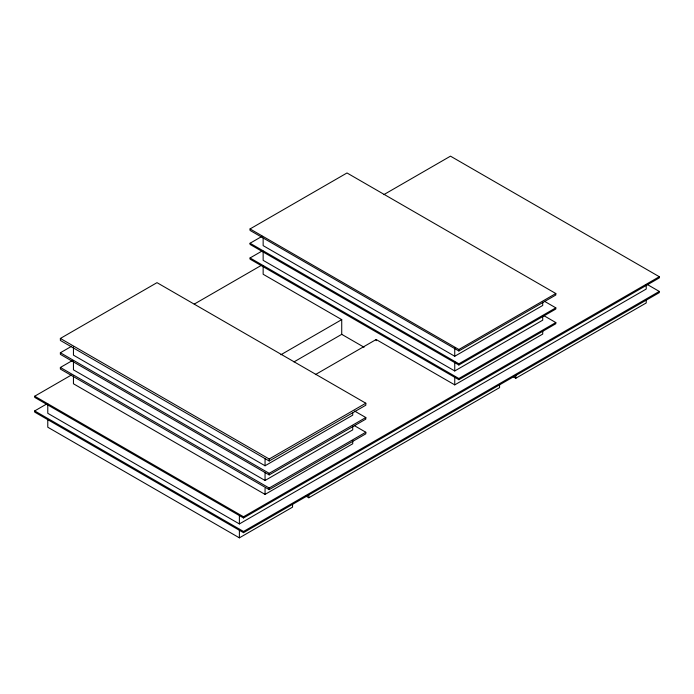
<?xml version="1.0" encoding="UTF-8"?>
<svg xmlns="http://www.w3.org/2000/svg" width="694" height="694" viewBox="0 0 694 694"><rect width="100%" height="100%" fill="white"/><g stroke="black" fill="none" stroke-linecap="round" stroke-linejoin="round"><path stroke-width="1.04" d="M60.369 338.446L157 282.658L365.816 403.214L365.816 405.209L269.185 460.998L60.369 340.442L60.369 338.446L269.185 459.012L365.816 403.214M250.057 228.933L347 172.971L555.816 293.527L555.816 295.019L458.873 350.982L250.057 230.425L250.057 228.933L458.873 349.49L555.816 293.527M354.582 411.048L365.816 417.528L365.816 419.124L269.185 474.913L60.369 354.356L60.369 352.76L71.629 346.263M544.573 301.352L555.816 307.841L555.816 309.03L458.873 365.001L250.057 244.435L250.057 243.247L262.176 236.255M354.582 425.752L365.816 432.241L365.816 433.828L269.185 489.626L60.369 369.061L60.369 367.473L72.566 360.429M543.636 315.518L555.816 322.554L555.816 323.742L458.873 379.705L250.057 259.148L250.057 257.96L262.176 250.959M383.843 194.632L450.484 156.159L659.3 276.715L659.3 277.912L243.516 517.958L34.7 397.402L34.7 396.213L71.3 375.072M194.259 304.093L260.892 265.62M647.129 284.401L659.3 291.428L659.3 292.625L243.516 532.671L34.7 412.115L34.7 410.917L46.897 403.873M280.897 354.747L341.726 319.63L341.726 334.334L293.996 361.895M315.336 374.63L376.165 339.513L454.744 384.875L542.725 334.083L542.725 330.899M73.451 346.931L73.451 355.146L265.056 465.769L352.734 415.142L352.734 413.095M263.147 238.155L263.147 245.633L454.744 356.248L542.725 305.455L542.725 302.246M60.369 352.76L269.185 473.325L365.816 417.528M250.057 243.247L458.873 363.803L555.816 307.841M73.451 360.845L73.451 369.859L265.056 480.482L352.734 429.855L352.734 425.977M263.147 251.063L263.147 260.345L454.744 370.96L542.725 320.168L542.725 316.186M60.369 367.473L269.185 488.029L365.816 432.241M250.057 257.96L458.873 378.516L555.816 322.554M73.451 375.558L73.451 383.773L265.056 494.397L352.734 443.77L352.734 440.69M34.7 396.213L243.516 516.77L659.3 276.715M47.782 403.951L47.782 413.303L239.387 523.927L646.218 289.042L646.218 284.887M34.7 410.917L243.516 531.483L659.3 291.428M47.782 419.801L47.782 427.218L239.387 537.841L292.556 507.141L292.556 503.965M306.063 496.184L308.804 497.763L499.567 387.625L499.567 384.441M513.074 376.668L515.816 378.247L646.218 302.957L646.218 299.782M341.726 319.63L263.147 274.26L263.147 265.776M341.726 334.334L364.064 347.234M515.816 375.064L515.816 378.247M458.873 349.49L458.873 350.982M458.873 363.803L458.873 365.001M458.873 378.516L458.873 379.705M454.744 347.703L454.744 356.248M454.744 361.687L454.744 370.96M454.744 376.4L454.744 384.875M376.165 339.513L376.165 340.702M308.804 494.588L308.804 497.763M269.185 459.012L269.185 460.998M269.185 473.325L269.185 474.913M269.185 488.029L269.185 489.626M265.056 458.578L265.056 465.769M265.056 472.493L265.056 480.482M265.056 488.229L265.056 494.397M243.516 516.77L243.516 517.958M243.516 531.483L243.516 532.671M239.387 515.607L239.387 523.927M239.387 529.357L239.387 537.841"/></g></svg>
